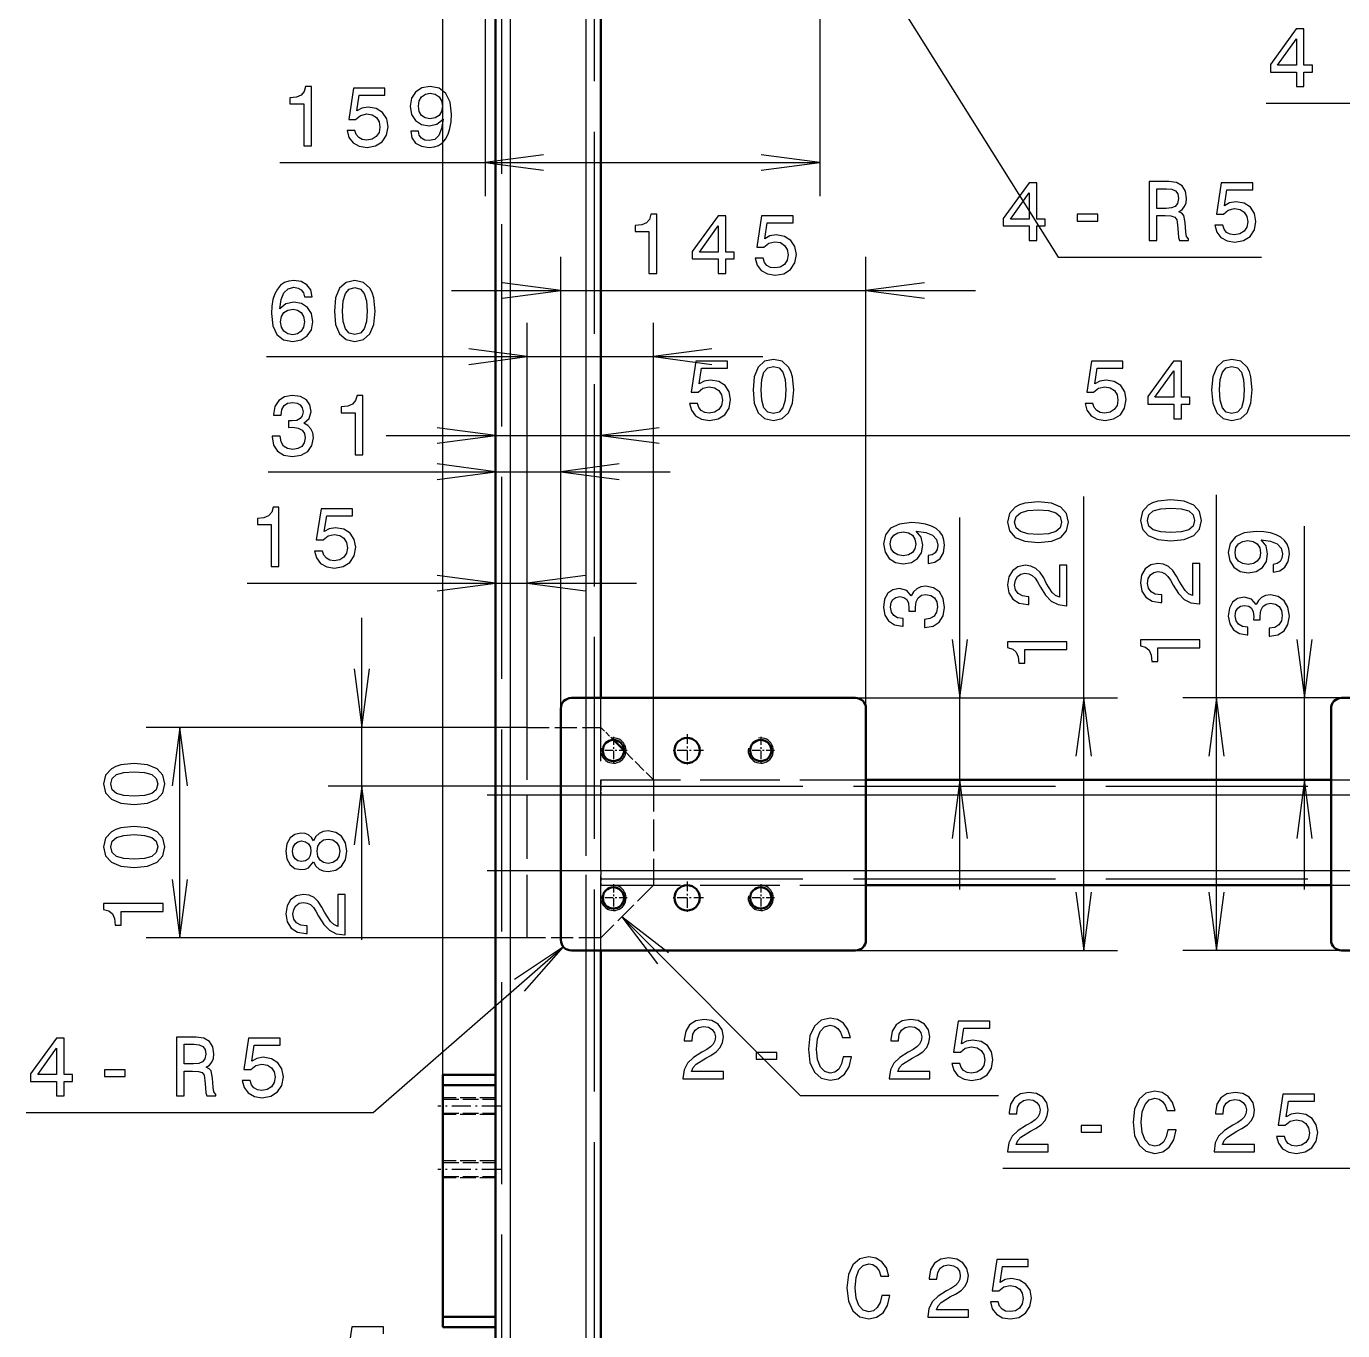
# Model space of a CAD drawing. Extents: x 0 to 1189, y 0 to 841.
# Drawn here: x 161.5 to 239.7, y 461.1 to 538.6 of the extents above; entities that cross this region are included whole.
import ezdxf

# ---------------------------------------------------------------- set-up
doc = ezdxf.new("R2010")
doc.units = 0
doc.linetypes.add('DASHDOT', pattern=[18.5, 12, -3, 0.5, -3])
doc.linetypes.add('DASHED', pattern=[15, 12, -3])

msp = doc.modelspace()

# ---------------------------------------------------------------- linework, layer by layer
at = {"color": 7, "lineweight": 25}
for p, q in [((186.293, 475.719), (186.293, 766.687)), ((188.793, 548.469), (188.793, 528.507)), ((208.668, 548.469), (208.668, 528.507)), ((190.293, 440.344), (190.293, 547.844)), ((194.793, 498.719), (194.793, 547.844)), ((208.375, 547.94), (222.838, 524.883)), ((255.777, 534.019), (235.183, 534.019)), ((176.593, 530.507), (208.668, 530.507)), ((193.293, 498.094), (193.293, 524.918)), ((211.418, 498.094), (211.418, 524.918)), ((222.838, 524.883), (234.91, 524.883)), ((186.793, 522.918), (217.918, 522.918)), ((191.293, 496.969), (191.293, 520.985)), ((198.793, 493.844), (198.793, 520.985)), ((175.804, 518.985), (205.293, 518.985)), ((182.918, 514.298), (207.44, 514.298)), ((193.293, 498.094), (193.293, 514.154)), ((195.668, 514.298), (263.168, 514.298)), ((175.907, 512.154), (199.793, 512.154)), ((224.347, 483.719), (224.347, 510.675)), ((232.241, 483.719), (232.241, 510.781)), ((216.984, 487.344), (216.984, 509.431)), ((237.464, 487.344), (237.464, 508.913)), ((191.293, 496.969), (191.293, 507.53)), ((174.665, 505.53), (197.793, 505.53)), ((181.48, 484.357), (181.48, 503.469)), ((210.793, 498.719), (218.984, 498.719)), ((210.793, 498.719), (226.347, 498.719)), ((239.668, 498.719), (230.241, 498.719)), ((239.668, 498.719), (235.464, 498.719)), ((191.293, 496.969), (168.664, 496.969)), ((170.664, 484.469), (170.664, 496.969)), ((191.293, 496.969), (179.48, 496.969)), ((195.668, 493.469), (179.48, 493.469)), ((211.418, 492.969), (239.043, 492.969)), ((211.418, 488.469), (239.043, 488.469)), ((196.91, 485.711), (207.517, 475.104)), ((191.293, 484.469), (168.664, 484.469)), ((193.447, 483.934), (182.138, 474.079)), ((194.793, 448.844), (194.793, 483.719)), ((210.793, 483.719), (226.347, 483.719)), ((239.668, 483.719), (230.241, 483.719)), ((207.517, 475.104), (219.289, 475.104)), ((182.138, 474.079), (161.544, 474.079)), ((243.575, 470.767), (219.545, 470.767))]:
    msp.add_line(p, q, dxfattribs=at)
at = {"color": 7, "linetype": 'DASHDOT', "lineweight": 25}
for p, q in [((190.293, 413.094), (190.293, 729.594)), ((194.793, 419.544), (194.793, 723.144)), ((188.918, 492.969), (269.918, 492.969)), ((188.918, 488.469), (269.918, 488.469))]:
    msp.add_line(p, q, dxfattribs=at)
at = {"color": 7, "linetype": 'DASHED', "lineweight": 25}
for p, q in [((189.793, 439.844), (189.793, 702.844)), ((190.293, 440.344), (190.293, 702.344)), ((190.293, 440.344), (190.293, 702.344)), ((190.293, 440.344), (190.293, 702.344)), ((194.793, 444.844), (194.793, 697.844)), ((194.793, 444.844), (194.793, 697.844)), ((194.793, 444.844), (194.793, 697.844)), ((195.293, 445.344), (195.293, 697.344)), ((195.668, 493.469), (263.168, 493.469)), ((195.668, 492.969), (263.168, 492.969)), ((195.668, 492.969), (263.168, 492.969)), ((195.668, 492.969), (263.168, 492.969)), ((195.668, 488.469), (263.168, 488.469)), ((195.668, 488.469), (263.168, 488.469)), ((195.668, 488.469), (263.168, 488.469)), ((195.668, 487.969), (263.168, 487.969))]:
    msp.add_line(p, q, dxfattribs=at)
at = {"color": 7, "lineweight": 50}
for p, q in [((189.418, 439.469), (189.418, 547.844)), ((195.668, 498.719), (195.668, 547.844)), ((193.293, 498.094), (193.293, 484.344)), ((210.793, 498.719), (193.918, 498.719)), ((211.418, 484.344), (211.418, 498.094)), ((239.043, 498.094), (239.043, 484.344)), ((256.543, 498.719), (239.668, 498.719)), ((196.412, 496.226), (197.05, 495.588)), ((211.418, 493.844), (239.043, 493.844)), ((211.418, 487.594), (239.043, 487.594)), ((193.918, 483.719), (210.793, 483.719)), ((195.668, 448.844), (195.668, 483.719)), ((239.668, 483.719), (256.543, 483.719)), ((186.293, 476.344), (189.418, 476.344)), ((186.293, 476.344), (186.293, 475.719)), ((186.293, 475.719), (189.418, 475.719)), ((186.293, 461.969), (186.293, 475.719)), ((186.293, 461.969), (189.418, 461.969)), ((186.293, 461.344), (186.293, 461.969)), ((186.293, 461.344), (189.418, 461.344))]:
    msp.add_line(p, q, dxfattribs=at)
at = {"color": 7, "linetype": 'DASHED', "lineweight": 25, "ltscale": 0.375}
for p, q in [((194.793, 483.719), (194.793, 498.719)), ((195.668, 483.719), (195.668, 498.719))]:
    msp.add_line(p, q, dxfattribs=at)
at = {"color": 7, "linetype": 'DASHED', "lineweight": 25, "ltscale": 0.3125}
msp.add_line((191.293, 484.469), (191.293, 496.969), dxfattribs=at)
at = {"color": 7, "linetype": 'DASHED', "lineweight": 25, "ltscale": 0.109375}
for p, q in [((191.293, 496.969), (195.668, 496.969)), ((195.668, 484.469), (191.293, 484.469))]:
    msp.add_line(p, q, dxfattribs=at)
at = {"color": 7, "linetype": 'DASHED', "lineweight": 25, "ltscale": 0.026283}
msp.add_line((195.668, 496.969), (196.412, 496.226), dxfattribs=at)
at = {"color": 7, "linetype": 'DASHDOT', "lineweight": 25, "ltscale": 0.04875}
for p, q in [((200.793, 496.569), (200.793, 494.619)), ((200.793, 487.819), (200.793, 485.869))]:
    msp.add_line(p, q, dxfattribs=at)
at = {"color": 7, "linetype": 'DASHDOT', "lineweight": 25, "ltscale": 0.041055}
for p, q in [((196.418, 496.415), (196.418, 494.773)), ((205.168, 496.415), (205.168, 494.773)), ((197.24, 495.594), (195.597, 495.594)), ((205.99, 495.594), (204.347, 495.594)), ((196.418, 487.665), (196.418, 486.023)), ((205.168, 487.665), (205.168, 486.023)), ((197.24, 486.844), (195.597, 486.844)), ((205.99, 486.844), (204.347, 486.844))]:
    msp.add_line(p, q, dxfattribs=at)
at = {"color": 7, "linetype": 'DASHED', "lineweight": 25, "ltscale": 0.061639}
msp.add_line((197.05, 495.588), (198.793, 493.844), dxfattribs=at)
at = {"color": 7, "linetype": 'DASHDOT', "lineweight": 25, "ltscale": 0.048749}
for p, q in [((201.768, 495.594), (199.818, 495.594)), ((201.768, 486.844), (199.818, 486.844))]:
    msp.add_line(p, q, dxfattribs=at)
at = {"color": 7, "linetype": 'DASHED', "lineweight": 25, "ltscale": 0.021875}
for p, q in [((195.668, 493.844), (195.668, 492.969)), ((195.668, 488.469), (195.668, 487.594))]:
    msp.add_line(p, q, dxfattribs=at)
at = {"color": 7, "linetype": 'DASHED', "lineweight": 25, "ltscale": 0.39375}
for p, q in [((195.668, 493.844), (211.418, 493.844)), ((195.668, 492.969), (211.418, 492.969)), ((195.668, 488.469), (211.418, 488.469)), ((195.668, 487.594), (211.418, 487.594))]:
    msp.add_line(p, q, dxfattribs=at)
at = {"color": 7, "linetype": 'DASHED', "lineweight": 25, "ltscale": 0.15625}
msp.add_line((198.793, 493.844), (198.793, 487.594), dxfattribs=at)
at = {"color": 7, "linetype": 'DASHED', "lineweight": 25, "ltscale": 0.453125}
for p, q in [((239.043, 493.844), (257.168, 493.844)), ((239.043, 492.969), (257.168, 492.969)), ((239.043, 488.469), (257.168, 488.469)), ((239.043, 487.594), (257.168, 487.594))]:
    msp.add_line(p, q, dxfattribs=at)
at = {"color": 7, "linetype": 'DASHED', "lineweight": 25, "ltscale": 0.1125}
msp.add_line((195.668, 488.469), (195.668, 492.969), dxfattribs=at)
at = {"color": 7, "linetype": 'DASHED', "lineweight": 25, "ltscale": 0.110485}
msp.add_line((198.793, 487.594), (195.668, 484.469), dxfattribs=at)
at = {"color": 7, "linetype": 'DASHED', "lineweight": 25, "ltscale": 0.078125}
for p, q in [((186.293, 475.719), (189.418, 475.719)), ((189.418, 474.969), (186.293, 474.969)), ((189.418, 474.969), (186.293, 474.969)), ((186.293, 474.885), (189.418, 474.885)), ((186.293, 474.885), (189.418, 474.885)), ((186.293, 474.054), (189.418, 474.054)), ((186.293, 474.054), (189.418, 474.054)), ((189.418, 473.969), (186.293, 473.969)), ((189.418, 473.969), (186.293, 473.969)), ((189.418, 471.219), (186.293, 471.219)), ((189.418, 471.219), (186.293, 471.219)), ((186.293, 471.135), (189.418, 471.135)), ((186.293, 471.135), (189.418, 471.135)), ((186.293, 470.304), (189.418, 470.304)), ((186.293, 470.304), (189.418, 470.304)), ((189.418, 470.219), (186.293, 470.219)), ((189.418, 470.219), (186.293, 470.219)), ((186.293, 461.969), (189.418, 461.969))]:
    msp.add_line(p, q, dxfattribs=at)
at = {"color": 7, "linetype": 'DASHDOT', "lineweight": 25, "ltscale": 0.093752}
for p, q in [((189.731, 474.469), (185.981, 474.469)), ((189.731, 470.719), (185.981, 470.719))]:
    msp.add_line(p, q, dxfattribs=at)
at = {"color": 7, "lineweight": 25}
for points in [[(236.979, 535.019), (237.433, 535.019), (237.433, 535.887), (237.932, 535.887), (237.932, 536.29), (237.433, 536.29), (237.433, 538.444), (236.974, 538.444), (235.44, 536.331), (235.44, 535.887), (236.979, 535.887)], [(235.864, 536.29), (236.979, 537.859), (236.979, 536.29)], [(178.02, 531.507), (178.479, 531.507), (178.479, 535.032), (178.136, 535.032), (178.045, 534.724), (177.864, 534.517), (177.586, 534.396), (177.203, 534.356), (177.203, 533.998), (178.02, 533.998)], [(180.596, 532.419), (180.707, 532.006), (180.954, 531.683), (181.317, 531.481), (181.781, 531.406), (182.291, 531.497), (182.689, 531.744), (182.941, 532.137), (183.037, 532.641), (182.951, 533.11), (182.709, 533.479), (182.331, 533.716), (181.842, 533.801), (181.464, 533.741), (181.171, 533.574), (181.312, 534.517), (182.846, 534.517), (182.846, 534.931), (180.974, 534.931), (180.697, 533.075), (181.101, 533.075), (181.393, 533.312), (181.766, 533.398), (182.089, 533.342), (182.336, 533.181), (182.493, 532.934), (182.548, 532.616), (182.493, 532.298), (182.331, 532.051), (182.084, 531.895), (181.766, 531.839), (181.499, 531.875), (181.292, 531.991), (181.141, 532.172), (181.065, 532.419)], [(184.373, 532.374), (184.448, 531.976), (184.665, 531.668), (185.008, 531.476), (185.462, 531.406), (185.76, 531.441), (186.027, 531.532), (186.254, 531.688), (186.445, 531.91), (186.597, 532.188), (186.708, 532.53), (186.773, 532.924), (186.798, 533.378), (186.713, 534.089), (186.466, 534.608), (186.072, 534.921), (185.533, 535.032), (185.038, 534.941), (184.665, 534.699), (184.423, 534.326), (184.342, 533.857), (184.423, 533.373), (184.66, 533.004), (185.013, 532.772), (185.462, 532.697), (185.936, 532.793), (186.294, 533.085), (186.213, 532.525), (186.052, 532.127), (185.805, 531.89), (185.467, 531.814), (185.205, 531.85), (185.013, 531.961), (184.887, 532.137), (184.837, 532.374)], [(184.832, 533.862), (184.882, 534.174), (185.023, 534.422), (185.245, 534.578), (185.533, 534.633), (185.83, 534.578), (186.057, 534.422), (186.198, 534.18), (186.254, 533.867), (186.198, 533.549), (186.057, 533.312), (185.825, 533.166), (185.517, 533.115), (185.24, 533.166), (185.023, 533.312), (184.882, 533.544)], [(228.231, 525.883), (228.7, 525.883), (228.7, 527.361), (229.179, 527.361), (229.532, 527.346), (229.754, 527.275), (229.875, 527.109), (229.926, 526.811), (229.951, 526.357), (229.981, 526.06), (230.042, 525.883), (230.571, 525.883), (230.571, 525.979), (230.455, 526.12), (230.415, 526.383), (230.38, 526.947), (230.294, 527.366), (230.178, 527.497), (229.996, 527.593), (230.198, 527.719), (230.339, 527.896), (230.43, 528.117), (230.46, 528.385), (230.39, 528.808), (230.188, 529.126), (229.855, 529.318), (229.401, 529.383), (228.231, 529.383)], [(221.111, 525.883), (221.565, 525.883), (221.565, 526.751), (222.064, 526.751), (222.064, 527.154), (221.565, 527.154), (221.565, 529.308), (221.106, 529.308), (219.573, 527.195), (219.573, 526.751), (221.111, 526.751)], [(219.997, 527.154), (221.111, 528.723), (221.111, 527.154)], [(229.27, 528.955), (229.578, 528.924), (229.795, 528.829), (229.931, 528.652), (229.976, 528.375), (229.926, 528.082), (229.79, 527.906), (229.558, 527.815), (229.24, 527.79), (228.7, 527.79), (228.7, 528.955)], [(232.141, 526.796), (232.252, 526.383), (232.499, 526.06), (232.862, 525.858), (233.326, 525.782), (233.836, 525.873), (234.234, 526.12), (234.486, 526.514), (234.582, 527.018), (234.496, 527.487), (234.254, 527.855), (233.876, 528.092), (233.387, 528.178), (233.009, 528.117), (232.716, 527.951), (232.857, 528.894), (234.39, 528.894), (234.39, 529.308), (232.519, 529.308), (232.242, 527.452), (232.646, 527.452), (232.938, 527.689), (233.311, 527.774), (233.634, 527.719), (233.881, 527.558), (234.037, 527.311), (234.093, 526.993), (234.037, 526.675), (233.876, 526.428), (233.629, 526.272), (233.311, 526.216), (233.044, 526.251), (232.837, 526.367), (232.686, 526.549), (232.61, 526.796)], [(198.529, 523.918), (198.988, 523.918), (198.988, 527.443), (198.645, 527.443), (198.554, 527.136), (198.373, 526.929), (198.095, 526.808), (197.712, 526.768), (197.712, 526.409), (198.529, 526.409)], [(202.633, 523.918), (203.087, 523.918), (203.087, 524.786), (203.586, 524.786), (203.586, 525.189), (203.087, 525.189), (203.087, 527.342), (202.628, 527.342), (201.095, 525.229), (201.095, 524.786), (202.633, 524.786)], [(204.841, 524.831), (204.952, 524.417), (205.199, 524.095), (205.562, 523.893), (206.026, 523.817), (206.536, 523.908), (206.934, 524.155), (207.186, 524.548), (207.282, 525.053), (207.196, 525.522), (206.954, 525.89), (206.576, 526.127), (206.087, 526.213), (205.709, 526.152), (205.416, 525.986), (205.557, 526.929), (207.09, 526.929), (207.09, 527.342), (205.219, 527.342), (204.942, 525.487), (205.346, 525.487), (205.638, 525.724), (206.011, 525.809), (206.334, 525.754), (206.581, 525.592), (206.737, 525.345), (206.793, 525.028), (206.737, 524.71), (206.576, 524.463), (206.329, 524.306), (206.011, 524.251), (205.744, 524.286), (205.537, 524.402), (205.386, 524.584), (205.31, 524.831)], [(223.96, 527.038), (225.18, 527.038), (225.18, 527.437), (223.96, 527.437)], [(201.519, 525.189), (202.633, 526.757), (202.633, 525.189)], [(178.532, 522.542), (178.436, 522.95), (178.214, 523.253), (177.871, 523.445), (177.427, 523.51), (177.13, 523.475), (176.873, 523.379), (176.646, 523.223), (176.454, 523.001), (176.303, 522.723), (176.192, 522.386), (176.121, 521.987), (176.101, 521.538), (176.182, 520.822), (176.429, 520.303), (176.827, 519.99), (177.372, 519.884), (177.861, 519.975), (178.234, 520.212), (178.476, 520.585), (178.562, 521.059), (178.476, 521.538), (178.244, 521.906), (177.886, 522.138), (177.443, 522.219), (176.963, 522.118), (176.605, 521.831), (176.681, 522.386), (176.842, 522.784), (177.089, 523.021), (177.432, 523.102), (177.685, 523.061), (177.876, 522.955), (178.002, 522.779), (178.068, 522.542)], [(179.842, 521.695), (179.918, 520.903), (180.155, 520.338), (180.533, 519.995), (181.057, 519.884), (181.577, 519.995), (181.955, 520.338), (182.187, 520.903), (182.268, 521.695), (182.187, 522.481), (182.091, 522.794), (181.955, 523.051), (181.577, 523.394), (181.057, 523.51), (180.533, 523.394), (180.155, 523.046), (179.918, 522.481)], [(180.326, 521.695), (180.367, 522.305), (180.493, 522.744), (180.72, 523.001), (181.057, 523.092), (181.39, 523.001), (181.617, 522.744), (181.743, 522.305), (181.784, 521.695), (181.743, 521.079), (181.617, 520.641), (181.39, 520.383), (181.057, 520.298), (180.72, 520.383), (180.493, 520.641), (180.367, 521.079)], [(178.073, 521.054), (178.017, 520.736), (177.876, 520.494), (177.649, 520.333), (177.367, 520.283), (177.069, 520.333), (176.842, 520.489), (176.696, 520.731), (176.651, 521.049), (176.701, 521.362), (176.842, 521.599), (177.074, 521.75), (177.387, 521.806), (177.659, 521.75), (177.876, 521.604), (178.017, 521.367)], [(200.936, 516.211), (201.047, 515.797), (201.294, 515.475), (201.657, 515.273), (202.121, 515.197), (202.63, 515.288), (203.029, 515.535), (203.281, 515.928), (203.377, 516.433), (203.291, 516.902), (203.049, 517.27), (202.671, 517.507), (202.181, 517.593), (201.803, 517.532), (201.511, 517.366), (201.652, 518.309), (203.185, 518.309), (203.185, 518.722), (201.314, 518.722), (201.037, 516.867), (201.44, 516.867), (201.733, 517.104), (202.106, 517.189), (202.428, 517.134), (202.676, 516.972), (202.832, 516.725), (202.887, 516.408), (202.832, 516.09), (202.671, 515.843), (202.423, 515.686), (202.106, 515.631), (201.838, 515.666), (201.632, 515.782), (201.48, 515.964), (201.405, 516.211)], [(204.707, 517.008), (204.783, 516.216), (205.02, 515.651), (205.398, 515.308), (205.922, 515.197), (206.442, 515.308), (206.82, 515.651), (207.052, 516.216), (207.133, 517.008), (207.052, 517.794), (206.956, 518.107), (206.82, 518.364), (206.442, 518.707), (205.922, 518.823), (205.398, 518.707), (205.02, 518.359), (204.783, 517.794)], [(205.191, 517.008), (205.232, 517.618), (205.358, 518.057), (205.585, 518.314), (205.922, 518.405), (206.255, 518.314), (206.482, 518.057), (206.608, 517.618), (206.649, 517.008), (206.608, 516.392), (206.482, 515.954), (206.255, 515.697), (205.922, 515.611), (205.585, 515.697), (205.358, 515.954), (205.232, 516.392)], [(224.432, 516.211), (224.543, 515.797), (224.79, 515.475), (225.153, 515.273), (225.617, 515.197), (226.126, 515.288), (226.525, 515.535), (226.777, 515.928), (226.873, 516.433), (226.787, 516.902), (226.545, 517.27), (226.167, 517.507), (225.677, 517.593), (225.299, 517.532), (225.007, 517.366), (225.148, 518.309), (226.681, 518.309), (226.681, 518.722), (224.81, 518.722), (224.533, 516.867), (224.936, 516.867), (225.229, 517.104), (225.602, 517.189), (225.924, 517.134), (226.172, 516.972), (226.328, 516.725), (226.383, 516.408), (226.328, 516.09), (226.167, 515.843), (225.919, 515.686), (225.602, 515.631), (225.334, 515.666), (225.128, 515.782), (224.976, 515.964), (224.901, 516.211)], [(229.696, 515.298), (230.15, 515.298), (230.15, 516.166), (230.649, 516.166), (230.649, 516.569), (230.15, 516.569), (230.15, 518.722), (229.691, 518.722), (228.158, 516.609), (228.158, 516.166), (229.696, 516.166)], [(231.939, 517.008), (232.015, 516.216), (232.252, 515.651), (232.63, 515.308), (233.154, 515.197), (233.674, 515.308), (234.052, 515.651), (234.284, 516.216), (234.365, 517.008), (234.284, 517.794), (234.188, 518.107), (234.052, 518.364), (233.674, 518.707), (233.154, 518.823), (232.63, 518.707), (232.252, 518.359), (232.015, 517.794)], [(232.423, 517.008), (232.464, 517.618), (232.59, 518.057), (232.817, 518.314), (233.154, 518.405), (233.487, 518.314), (233.714, 518.057), (233.84, 517.618), (233.881, 517.008), (233.84, 516.392), (233.714, 515.954), (233.487, 515.697), (233.154, 515.611), (232.817, 515.697), (232.59, 515.954), (232.464, 516.392)], [(228.581, 516.569), (229.696, 518.137), (229.696, 516.569)], [(176.154, 514.253), (176.154, 514.218), (176.235, 513.734), (176.472, 513.371), (176.845, 513.139), (177.339, 513.053), (177.864, 513.139), (178.257, 513.361), (178.509, 513.714), (178.6, 514.167), (178.56, 514.465), (178.449, 514.707), (178.267, 514.894), (178.025, 515.03), (178.353, 515.302), (178.469, 515.736), (178.393, 516.129), (178.176, 516.427), (177.823, 516.613), (177.339, 516.679), (176.885, 516.598), (176.537, 516.376), (176.31, 516.023), (176.235, 515.554), (176.235, 515.519), (176.684, 515.519), (176.724, 515.842), (176.855, 516.074), (177.067, 516.215), (177.365, 516.265), (177.627, 516.225), (177.818, 516.119), (177.934, 515.948), (177.98, 515.716), (177.934, 515.469), (177.813, 515.302), (177.602, 515.201), (177.314, 515.171), (177.117, 515.176), (177.117, 514.778), (177.365, 514.788), (177.682, 514.742), (177.919, 514.621), (178.06, 514.425), (178.111, 514.167), (178.055, 513.875), (177.909, 513.658), (177.677, 513.522), (177.37, 513.477), (177.052, 513.527), (176.82, 513.678), (176.674, 513.92), (176.618, 514.253)], [(181.07, 513.154), (181.529, 513.154), (181.529, 516.679), (181.186, 516.679), (181.095, 516.371), (180.914, 516.165), (180.637, 516.044), (180.253, 516.003), (180.253, 515.645), (181.07, 515.645)], [(176.092, 506.53), (176.551, 506.53), (176.551, 510.055), (176.208, 510.055), (176.117, 509.747), (175.936, 509.54), (175.659, 509.419), (175.275, 509.379), (175.275, 509.021), (176.092, 509.021)], [(178.668, 507.442), (178.779, 507.029), (179.026, 506.706), (179.389, 506.504), (179.853, 506.429), (180.363, 506.519), (180.761, 506.767), (181.013, 507.16), (181.109, 507.664), (181.023, 508.133), (180.781, 508.501), (180.403, 508.738), (179.914, 508.824), (179.536, 508.764), (179.243, 508.597), (179.384, 509.54), (180.918, 509.54), (180.918, 509.954), (179.047, 509.954), (178.769, 508.098), (179.173, 508.098), (179.465, 508.335), (179.838, 508.421), (180.161, 508.365), (180.408, 508.204), (180.565, 507.957), (180.62, 507.639), (180.565, 507.321), (180.403, 507.074), (180.156, 506.918), (179.838, 506.862), (179.571, 506.898), (179.364, 507.014), (179.213, 507.195), (179.137, 507.442)], [(221.638, 507.942), (222.43, 508.017), (222.994, 508.254), (223.337, 508.633), (223.448, 509.157), (223.337, 509.677), (222.994, 510.055), (222.43, 510.287), (221.638, 510.368), (220.851, 510.287), (220.538, 510.191), (220.281, 510.055), (219.938, 509.677), (219.822, 509.157), (219.938, 508.633), (220.286, 508.254), (220.851, 508.017)], [(221.638, 508.426), (221.027, 508.466), (220.589, 508.592), (220.331, 508.819), (220.241, 509.157), (220.331, 509.49), (220.589, 509.717), (221.027, 509.843), (221.638, 509.883), (222.253, 509.843), (222.692, 509.717), (222.949, 509.49), (223.035, 509.157), (222.949, 508.819), (222.692, 508.592), (222.253, 508.466)], [(229.531, 508.048), (230.323, 508.123), (230.888, 508.36), (231.231, 508.738), (231.342, 509.263), (231.231, 509.782), (230.888, 510.161), (230.323, 510.393), (229.531, 510.473), (228.744, 510.393), (228.432, 510.297), (228.175, 510.161), (227.832, 509.782), (227.716, 509.263), (227.832, 508.738), (228.18, 508.36), (228.744, 508.123)], [(229.531, 508.532), (228.921, 508.572), (228.482, 508.698), (228.225, 508.925), (228.134, 509.263), (228.225, 509.596), (228.482, 509.823), (228.921, 509.949), (229.531, 509.989), (230.146, 509.949), (230.585, 509.823), (230.842, 509.596), (230.928, 509.263), (230.842, 508.925), (230.585, 508.698), (230.146, 508.572)], [(215.116, 506.703), (215.515, 506.778), (215.822, 506.995), (216.014, 507.338), (216.085, 507.792), (216.049, 508.09), (215.959, 508.357), (215.802, 508.584), (215.58, 508.776), (215.303, 508.927), (214.96, 509.038), (214.567, 509.103), (214.113, 509.129), (213.402, 509.043), (212.882, 508.796), (212.57, 508.402), (212.459, 507.863), (212.549, 507.369), (212.791, 506.995), (213.165, 506.753), (213.634, 506.673), (214.118, 506.753), (214.486, 506.99), (214.718, 507.343), (214.794, 507.792), (214.698, 508.266), (214.405, 508.624), (214.965, 508.544), (215.364, 508.382), (215.601, 508.135), (215.676, 507.797), (215.641, 507.535), (215.53, 507.343), (215.353, 507.217), (215.116, 507.167)], [(213.629, 507.162), (213.316, 507.212), (213.069, 507.353), (212.912, 507.575), (212.857, 507.863), (212.912, 508.16), (213.069, 508.387), (213.311, 508.528), (213.624, 508.584), (213.941, 508.528), (214.178, 508.387), (214.325, 508.155), (214.375, 507.848), (214.325, 507.57), (214.178, 507.353), (213.946, 507.212)], [(235.597, 506.185), (235.995, 506.26), (236.303, 506.477), (236.495, 506.82), (236.565, 507.274), (236.53, 507.571), (236.439, 507.839), (236.283, 508.066), (236.061, 508.257), (235.784, 508.409), (235.441, 508.52), (235.047, 508.585), (234.593, 508.61), (233.882, 508.525), (233.363, 508.278), (233.05, 507.884), (232.939, 507.345), (233.03, 506.85), (233.272, 506.477), (233.645, 506.235), (234.114, 506.154), (234.598, 506.235), (234.966, 506.472), (235.198, 506.825), (235.274, 507.274), (235.178, 507.748), (234.886, 508.106), (235.446, 508.025), (235.844, 507.864), (236.081, 507.617), (236.157, 507.279), (236.121, 507.017), (236.01, 506.825), (235.834, 506.699), (235.597, 506.649)], [(234.109, 506.643), (233.797, 506.694), (233.549, 506.835), (233.393, 507.057), (233.338, 507.345), (233.393, 507.642), (233.549, 507.869), (233.791, 508.01), (234.104, 508.066), (234.422, 508.01), (234.659, 507.869), (234.805, 507.637), (234.856, 507.329), (234.805, 507.052), (234.659, 506.835), (234.427, 506.694)], [(231.241, 504.296), (231.241, 506.702), (230.807, 506.702), (230.807, 504.801), (230.57, 504.907), (230.373, 505.088), (230.015, 505.648), (229.864, 505.946), (229.647, 506.278), (229.395, 506.515), (229.097, 506.652), (228.76, 506.702), (228.336, 506.616), (228.003, 506.379), (227.791, 506.016), (227.716, 505.547), (227.801, 505.063), (228.038, 504.695), (228.417, 504.458), (228.916, 504.377), (228.987, 504.377), (228.987, 504.836), (228.946, 504.836), (228.603, 504.881), (228.351, 505.018), (228.19, 505.234), (228.134, 505.522), (228.185, 505.814), (228.311, 506.031), (228.507, 506.172), (228.755, 506.223), (228.987, 506.188), (229.183, 506.092), (229.355, 505.93), (229.506, 505.708), (229.667, 505.411), (229.98, 504.917), (230.313, 504.569), (230.716, 504.362), (231.226, 504.296)], [(223.347, 504.191), (223.347, 506.596), (222.914, 506.596), (222.914, 504.695), (222.677, 504.801), (222.48, 504.982), (222.122, 505.542), (221.971, 505.84), (221.754, 506.173), (221.502, 506.41), (221.204, 506.546), (220.866, 506.596), (220.442, 506.51), (220.11, 506.273), (219.898, 505.91), (219.822, 505.441), (219.908, 504.957), (220.145, 504.589), (220.523, 504.352), (221.022, 504.271), (221.093, 504.271), (221.093, 504.73), (221.053, 504.73), (220.71, 504.776), (220.458, 504.912), (220.296, 505.129), (220.241, 505.416), (220.291, 505.709), (220.417, 505.925), (220.614, 506.067), (220.861, 506.117), (221.093, 506.082), (221.29, 505.986), (221.461, 505.825), (221.612, 505.603), (221.774, 505.305), (222.087, 504.811), (222.419, 504.463), (222.823, 504.256), (223.332, 504.191)], [(214.884, 502.906), (214.92, 502.906), (215.404, 502.987), (215.767, 503.224), (215.999, 503.597), (216.085, 504.091), (215.999, 504.616), (215.777, 505.009), (215.424, 505.261), (214.97, 505.352), (214.673, 505.312), (214.431, 505.201), (214.244, 505.019), (214.108, 504.777), (213.835, 505.105), (213.402, 505.221), (213.008, 505.145), (212.711, 504.929), (212.524, 504.576), (212.459, 504.091), (212.539, 503.638), (212.761, 503.29), (213.114, 503.063), (213.583, 502.987), (213.619, 502.987), (213.619, 503.436), (213.296, 503.476), (213.064, 503.607), (212.923, 503.819), (212.872, 504.117), (212.912, 504.379), (213.018, 504.571), (213.19, 504.687), (213.422, 504.732), (213.669, 504.687), (213.835, 504.565), (213.936, 504.354), (213.967, 504.066), (213.961, 503.87), (214.36, 503.87), (214.35, 504.117), (214.395, 504.434), (214.516, 504.671), (214.713, 504.813), (214.97, 504.863), (215.263, 504.808), (215.479, 504.661), (215.616, 504.429), (215.661, 504.122), (215.611, 503.804), (215.459, 503.572), (215.217, 503.426), (214.884, 503.37)], [(235.365, 502.388), (235.4, 502.388), (235.884, 502.469), (236.247, 502.706), (236.479, 503.079), (236.565, 503.573), (236.479, 504.098), (236.258, 504.491), (235.905, 504.743), (235.451, 504.834), (235.153, 504.794), (234.911, 504.683), (234.724, 504.501), (234.588, 504.259), (234.316, 504.587), (233.882, 504.703), (233.489, 504.627), (233.191, 504.41), (233.005, 504.057), (232.939, 503.573), (233.02, 503.119), (233.242, 502.771), (233.595, 502.544), (234.064, 502.469), (234.099, 502.469), (234.099, 502.918), (233.776, 502.958), (233.544, 503.089), (233.403, 503.301), (233.353, 503.598), (233.393, 503.861), (233.499, 504.052), (233.67, 504.168), (233.902, 504.214), (234.15, 504.168), (234.316, 504.047), (234.417, 503.835), (234.447, 503.548), (234.442, 503.351), (234.84, 503.351), (234.83, 503.598), (234.876, 503.916), (234.997, 504.153), (235.193, 504.294), (235.451, 504.345), (235.743, 504.289), (235.96, 504.143), (236.096, 503.911), (236.142, 503.603), (236.091, 503.286), (235.94, 503.054), (235.698, 502.907), (235.365, 502.852)], [(223.347, 501.594), (223.347, 502.053), (219.822, 502.053), (219.822, 501.71), (220.13, 501.62), (220.337, 501.438), (220.458, 501.161), (220.498, 500.777), (220.856, 500.777), (220.856, 501.594)], [(231.241, 501.7), (231.241, 502.159), (227.716, 502.159), (227.716, 501.816), (228.023, 501.725), (228.23, 501.544), (228.351, 501.266), (228.391, 500.883), (228.75, 500.883), (228.75, 501.7)], [(167.954, 492.392), (168.746, 492.467), (169.311, 492.704), (169.654, 493.083), (169.765, 493.607), (169.654, 494.126), (169.311, 494.505), (168.746, 494.737), (167.954, 494.817), (167.167, 494.737), (166.855, 494.641), (166.597, 494.505), (166.254, 494.126), (166.138, 493.607), (166.254, 493.083), (166.602, 492.704), (167.167, 492.467)], [(167.954, 492.876), (167.344, 492.916), (166.905, 493.042), (166.648, 493.269), (166.557, 493.607), (166.648, 493.94), (166.905, 494.167), (167.344, 494.293), (167.954, 494.333), (168.569, 494.293), (169.008, 494.167), (169.265, 493.94), (169.351, 493.607), (169.265, 493.269), (169.008, 493.042), (168.569, 492.916)], [(167.954, 488.656), (168.746, 488.731), (169.311, 488.968), (169.654, 489.347), (169.765, 489.871), (169.654, 490.39), (169.311, 490.769), (168.746, 491.001), (167.954, 491.081), (167.167, 491.001), (166.855, 490.905), (166.597, 490.769), (166.254, 490.39), (166.138, 489.871), (166.254, 489.347), (166.602, 488.968), (167.167, 488.731)], [(167.954, 489.14), (167.344, 489.18), (166.905, 489.306), (166.648, 489.533), (166.557, 489.871), (166.648, 490.204), (166.905, 490.431), (167.344, 490.557), (167.954, 490.597), (168.569, 490.557), (169.008, 490.431), (169.265, 490.204), (169.351, 489.871), (169.265, 489.533), (169.008, 489.306), (168.569, 489.18)], [(178.594, 488.985), (178.735, 488.728), (178.932, 488.552), (179.179, 488.441), (179.476, 488.405), (179.925, 488.486), (180.273, 488.718), (180.495, 489.096), (180.581, 489.611), (180.495, 490.12), (180.273, 490.498), (179.925, 490.73), (179.476, 490.816), (179.179, 490.776), (178.932, 490.67), (178.735, 490.488), (178.594, 490.236), (178.473, 490.438), (178.306, 490.579), (178.105, 490.665), (177.857, 490.695), (177.499, 490.614), (177.212, 490.403), (177.025, 490.06), (176.955, 489.611), (177.025, 489.157), (177.212, 488.814), (177.499, 488.597), (177.857, 488.521), (178.105, 488.547), (178.306, 488.632)], [(179.466, 488.89), (179.199, 488.935), (178.997, 489.081), (178.866, 489.308), (178.821, 489.611), (178.866, 489.908), (178.997, 490.135), (179.199, 490.282), (179.466, 490.332), (179.754, 490.282), (179.971, 490.135), (180.112, 489.908), (180.157, 489.611), (180.112, 489.308), (179.971, 489.081), (179.754, 488.935)], [(177.898, 489.001), (177.676, 489.041), (177.504, 489.162), (177.398, 489.354), (177.358, 489.611), (177.398, 489.863), (177.504, 490.055), (177.676, 490.176), (177.898, 490.221), (178.125, 490.176), (178.301, 490.055), (178.417, 489.863), (178.453, 489.611), (178.412, 489.354), (178.301, 489.162), (178.125, 489.041)], [(169.664, 486.044), (169.664, 486.503), (166.138, 486.503), (166.138, 486.16), (166.446, 486.069), (166.653, 485.888), (166.774, 485.611), (166.814, 485.227), (167.172, 485.227), (167.172, 486.044)], [(180.48, 484.644), (180.48, 487.05), (180.046, 487.05), (180.046, 485.149), (179.809, 485.254), (179.612, 485.436), (179.254, 485.996), (179.103, 486.293), (178.886, 486.626), (178.634, 486.863), (178.337, 486.999), (177.999, 487.05), (177.575, 486.964), (177.242, 486.727), (177.03, 486.364), (176.955, 485.895), (177.04, 485.411), (177.277, 485.043), (177.656, 484.806), (178.155, 484.725), (178.226, 484.725), (178.226, 485.184), (178.185, 485.184), (177.842, 485.229), (177.59, 485.365), (177.429, 485.582), (177.373, 485.87), (177.424, 486.162), (177.55, 486.379), (177.746, 486.52), (177.994, 486.571), (178.226, 486.535), (178.422, 486.44), (178.594, 486.278), (178.745, 486.056), (178.906, 485.759), (179.219, 485.265), (179.552, 484.917), (179.955, 484.71), (180.465, 484.644)], [(200.546, 476.104), (202.952, 476.104), (202.952, 476.538), (201.05, 476.538), (201.156, 476.775), (201.338, 476.972), (201.898, 477.33), (202.195, 477.481), (202.528, 477.698), (202.765, 477.95), (202.901, 478.248), (202.952, 478.586), (202.866, 479.009), (202.629, 479.342), (202.266, 479.554), (201.797, 479.63), (201.312, 479.544), (200.944, 479.307), (200.707, 478.929), (200.627, 478.429), (200.627, 478.359), (201.086, 478.359), (201.086, 478.399), (201.131, 478.742), (201.267, 478.994), (201.484, 479.155), (201.771, 479.211), (202.064, 479.161), (202.281, 479.034), (202.422, 478.838), (202.472, 478.591), (202.437, 478.359), (202.341, 478.162), (202.18, 477.99), (201.958, 477.839), (201.661, 477.678), (201.166, 477.365), (200.818, 477.032), (200.612, 476.629), (200.546, 476.119)], [(210.066, 477.405), (209.965, 476.982), (209.798, 476.679), (209.566, 476.493), (209.294, 476.432), (208.966, 476.523), (208.709, 476.795), (208.537, 477.239), (208.482, 477.854), (208.537, 478.465), (208.704, 478.913), (208.961, 479.186), (209.294, 479.282), (209.536, 479.231), (209.743, 479.09), (209.904, 478.863), (210.015, 478.55), (210.494, 478.55), (210.343, 479.029), (210.081, 479.393), (209.723, 479.619), (209.294, 479.7), (208.759, 479.574), (208.351, 479.221), (208.089, 478.641), (207.998, 477.854), (208.089, 477.068), (208.351, 476.488), (208.759, 476.13), (209.294, 476.009), (209.763, 476.104), (210.141, 476.372), (210.409, 476.81), (210.55, 477.405)], [(212.804, 476.104), (215.21, 476.104), (215.21, 476.538), (213.308, 476.538), (213.414, 476.775), (213.596, 476.972), (214.156, 477.33), (214.453, 477.481), (214.786, 477.698), (215.023, 477.95), (215.159, 478.248), (215.21, 478.586), (215.124, 479.009), (214.887, 479.342), (214.524, 479.554), (214.055, 479.63), (213.571, 479.544), (213.202, 479.307), (212.965, 478.929), (212.885, 478.429), (212.885, 478.359), (213.344, 478.359), (213.344, 478.399), (213.389, 478.742), (213.525, 478.994), (213.742, 479.155), (214.029, 479.211), (214.322, 479.161), (214.539, 479.034), (214.68, 478.838), (214.731, 478.591), (214.695, 478.359), (214.599, 478.162), (214.438, 477.99), (214.216, 477.839), (213.919, 477.678), (213.424, 477.365), (213.076, 477.032), (212.87, 476.629), (212.804, 476.119)], [(216.52, 477.017), (216.631, 476.604), (216.878, 476.281), (217.241, 476.079), (217.705, 476.003), (218.214, 476.094), (218.613, 476.341), (218.865, 476.735), (218.961, 477.239), (218.875, 477.708), (218.633, 478.076), (218.255, 478.313), (217.766, 478.399), (217.387, 478.338), (217.095, 478.172), (217.236, 479.115), (218.769, 479.115), (218.769, 479.529), (216.898, 479.529), (216.621, 477.673), (217.024, 477.673), (217.317, 477.91), (217.69, 477.996), (218.013, 477.94), (218.26, 477.779), (218.416, 477.532), (218.472, 477.214), (218.416, 476.896), (218.255, 476.649), (218.008, 476.493), (217.69, 476.437), (217.423, 476.472), (217.216, 476.588), (217.065, 476.77), (216.989, 477.017)], [(163.34, 475.079), (163.794, 475.079), (163.794, 475.947), (164.293, 475.947), (164.293, 476.35), (163.794, 476.35), (163.794, 478.504), (163.335, 478.504), (161.802, 476.39), (161.802, 475.947), (163.34, 475.947)], [(170.46, 475.079), (170.929, 475.079), (170.929, 476.557), (171.408, 476.557), (171.761, 476.542), (171.983, 476.471), (172.104, 476.305), (172.154, 476.007), (172.18, 475.553), (172.21, 475.256), (172.27, 475.079), (172.8, 475.079), (172.8, 475.175), (172.684, 475.316), (172.643, 475.578), (172.608, 476.143), (172.522, 476.562), (172.406, 476.693), (172.225, 476.789), (172.427, 476.915), (172.568, 477.091), (172.659, 477.313), (172.689, 477.581), (172.618, 478.004), (172.417, 478.322), (172.084, 478.514), (171.63, 478.579), (170.46, 478.579)], [(174.37, 475.992), (174.481, 475.578), (174.728, 475.256), (175.091, 475.054), (175.555, 474.978), (176.064, 475.069), (176.463, 475.316), (176.715, 475.71), (176.811, 476.214), (176.725, 476.683), (176.483, 477.051), (176.105, 477.288), (175.615, 477.374), (175.237, 477.313), (174.945, 477.147), (175.086, 478.09), (176.619, 478.09), (176.619, 478.504), (174.748, 478.504), (174.471, 476.648), (174.874, 476.648), (175.167, 476.885), (175.54, 476.97), (175.863, 476.915), (176.11, 476.754), (176.266, 476.506), (176.321, 476.189), (176.266, 475.871), (176.105, 475.624), (175.858, 475.467), (175.54, 475.412), (175.273, 475.447), (175.066, 475.563), (174.914, 475.745), (174.839, 475.992)], [(162.225, 476.35), (163.34, 477.919), (163.34, 476.35)], [(171.499, 478.151), (171.806, 478.12), (172.023, 478.024), (172.159, 477.848), (172.205, 477.571), (172.154, 477.278), (172.018, 477.102), (171.786, 477.011), (171.468, 476.986), (170.929, 476.986), (170.929, 478.151)], [(204.902, 477.259), (206.123, 477.259), (206.123, 477.658), (204.902, 477.658)], [(166.188, 476.234), (167.409, 476.234), (167.409, 476.633), (166.188, 476.633)], [(219.832, 471.767), (222.238, 471.767), (222.238, 472.201), (220.337, 472.201), (220.443, 472.438), (220.624, 472.635), (221.184, 472.993), (221.481, 473.144), (221.814, 473.361), (222.051, 473.613), (222.187, 473.911), (222.238, 474.249), (222.152, 474.672), (221.915, 475.005), (221.552, 475.217), (221.083, 475.293), (220.599, 475.207), (220.231, 474.97), (219.994, 474.592), (219.913, 474.092), (219.913, 474.022), (220.372, 474.022), (220.372, 474.062), (220.417, 474.405), (220.553, 474.657), (220.77, 474.819), (221.058, 474.874), (221.35, 474.824), (221.567, 474.698), (221.708, 474.501), (221.759, 474.254), (221.723, 474.022), (221.628, 473.825), (221.466, 473.654), (221.244, 473.502), (220.947, 473.341), (220.453, 473.028), (220.105, 472.695), (219.898, 472.292), (219.832, 471.783)], [(229.352, 473.069), (229.251, 472.645), (229.085, 472.342), (228.853, 472.156), (228.58, 472.095), (228.252, 472.186), (227.995, 472.458), (227.824, 472.902), (227.768, 473.517), (227.824, 474.128), (227.99, 474.576), (228.247, 474.849), (228.58, 474.945), (228.822, 474.894), (229.029, 474.753), (229.19, 474.526), (229.301, 474.213), (229.781, 474.213), (229.629, 474.692), (229.367, 475.056), (229.009, 475.283), (228.58, 475.363), (228.046, 475.237), (227.637, 474.884), (227.375, 474.304), (227.284, 473.517), (227.375, 472.731), (227.637, 472.151), (228.046, 471.793), (228.58, 471.672), (229.049, 471.767), (229.427, 472.035), (229.695, 472.473), (229.836, 473.069)], [(232.09, 471.767), (234.496, 471.767), (234.496, 472.201), (232.595, 472.201), (232.701, 472.438), (232.882, 472.635), (233.442, 472.993), (233.739, 473.144), (234.072, 473.361), (234.309, 473.613), (234.445, 473.911), (234.496, 474.249), (234.41, 474.672), (234.173, 475.005), (233.81, 475.217), (233.341, 475.293), (232.857, 475.207), (232.489, 474.97), (232.252, 474.592), (232.171, 474.092), (232.171, 474.022), (232.63, 474.022), (232.63, 474.062), (232.675, 474.405), (232.812, 474.657), (233.028, 474.819), (233.316, 474.874), (233.608, 474.824), (233.825, 474.698), (233.966, 474.501), (234.017, 474.254), (233.982, 474.022), (233.886, 473.825), (233.724, 473.654), (233.502, 473.502), (233.205, 473.341), (232.711, 473.028), (232.363, 472.695), (232.156, 472.292), (232.09, 471.783)], [(235.806, 472.68), (235.917, 472.267), (236.164, 471.944), (236.527, 471.742), (236.991, 471.667), (237.501, 471.757), (237.899, 472.004), (238.151, 472.398), (238.247, 472.902), (238.161, 473.371), (237.919, 473.739), (237.541, 473.976), (237.052, 474.062), (236.674, 474.002), (236.381, 473.835), (236.522, 474.778), (238.055, 474.778), (238.055, 475.192), (236.184, 475.192), (235.907, 473.336), (236.31, 473.336), (236.603, 473.573), (236.976, 473.659), (237.299, 473.603), (237.546, 473.442), (237.702, 473.195), (237.758, 472.877), (237.702, 472.559), (237.541, 472.312), (237.294, 472.156), (236.976, 472.1), (236.709, 472.136), (236.502, 472.252), (236.351, 472.433), (236.275, 472.68)], [(224.189, 472.922), (225.409, 472.922), (225.409, 473.321), (224.189, 473.321)], [(212.353, 463.239), (212.252, 462.816), (212.086, 462.513), (211.854, 462.326), (211.581, 462.266), (211.253, 462.357), (210.996, 462.629), (210.825, 463.073), (210.769, 463.688), (210.825, 464.298), (210.991, 464.747), (211.248, 465.019), (211.581, 465.115), (211.823, 465.065), (212.03, 464.924), (212.192, 464.697), (212.302, 464.384), (212.782, 464.384), (212.63, 464.863), (212.368, 465.226), (212.01, 465.453), (211.581, 465.534), (211.047, 465.408), (210.638, 465.055), (210.376, 464.475), (210.285, 463.688), (210.376, 462.901), (210.638, 462.321), (211.047, 461.963), (211.581, 461.842), (212.05, 461.938), (212.429, 462.205), (212.696, 462.644), (212.837, 463.239)], [(215.091, 461.938), (217.497, 461.938), (217.497, 462.372), (215.596, 462.372), (215.702, 462.609), (215.883, 462.805), (216.443, 463.164), (216.74, 463.315), (217.073, 463.532), (217.31, 463.784), (217.447, 464.081), (217.497, 464.419), (217.411, 464.843), (217.174, 465.176), (216.811, 465.388), (216.342, 465.463), (215.858, 465.378), (215.49, 465.14), (215.253, 464.762), (215.172, 464.263), (215.172, 464.192), (215.631, 464.192), (215.631, 464.233), (215.676, 464.576), (215.813, 464.828), (216.029, 464.989), (216.317, 465.045), (216.609, 464.994), (216.826, 464.868), (216.967, 464.671), (217.018, 464.424), (216.983, 464.192), (216.887, 463.996), (216.725, 463.824), (216.503, 463.673), (216.206, 463.512), (215.712, 463.199), (215.364, 462.866), (215.157, 462.463), (215.091, 461.953)], [(218.807, 462.851), (218.918, 462.437), (219.165, 462.115), (219.528, 461.913), (219.992, 461.837), (220.502, 461.928), (220.9, 462.175), (221.152, 462.568), (221.248, 463.073), (221.162, 463.542), (220.92, 463.91), (220.542, 464.147), (220.053, 464.233), (219.675, 464.172), (219.382, 464.006), (219.523, 464.949), (221.056, 464.949), (221.056, 465.362), (219.185, 465.362), (218.908, 463.506), (219.312, 463.506), (219.604, 463.743), (219.977, 463.829), (220.3, 463.774), (220.547, 463.612), (220.703, 463.365), (220.759, 463.048), (220.703, 462.73), (220.542, 462.483), (220.295, 462.326), (219.977, 462.271), (219.71, 462.306), (219.503, 462.422), (219.352, 462.604), (219.276, 462.851)]]:
    msp.add_lwpolyline(points, close=True, dxfattribs=at)
for points in [[(192.263, 530.964), (188.793, 530.507), (192.263, 530.05)], [(205.198, 530.05), (208.668, 530.507), (205.198, 530.964)], [(189.823, 522.461), (193.293, 522.918), (189.823, 523.375)], [(214.888, 523.375), (211.418, 522.918), (214.888, 522.461)], [(187.823, 518.528), (191.293, 518.985), (187.823, 519.442)], [(202.263, 519.442), (198.793, 518.985), (202.263, 518.528)], [(185.948, 513.841), (189.418, 514.298), (185.948, 514.755)], [(199.138, 514.755), (195.668, 514.298), (199.138, 513.841)], [(199.138, 514.755), (195.668, 514.298), (199.138, 513.841)], [(185.948, 511.697), (189.418, 512.154), (185.948, 512.611)], [(196.763, 512.611), (193.293, 512.154), (196.763, 511.697)], [(185.948, 505.073), (189.418, 505.53), (185.948, 505.986)], [(194.763, 505.986), (191.293, 505.53), (194.763, 505.073)], [(216.527, 502.189), (216.984, 498.719), (217.441, 502.189)], [(237.008, 502.189), (237.464, 498.719), (237.921, 502.189)], [(181.023, 500.439), (181.48, 496.969), (181.937, 500.439)], [(224.804, 495.249), (224.347, 498.719), (223.891, 495.249)], [(232.698, 495.249), (232.241, 498.719), (231.784, 495.249)], [(171.121, 493.499), (170.664, 496.969), (170.207, 493.499)], [(181.937, 489.999), (181.48, 493.469), (181.023, 489.999)], [(217.441, 490.374), (216.984, 493.844), (216.527, 490.374)], [(237.921, 490.374), (237.464, 493.844), (237.008, 490.374)], [(170.207, 487.939), (170.664, 484.469), (171.121, 487.939)], [(223.891, 487.189), (224.347, 483.719), (224.804, 487.189)], [(231.784, 487.189), (232.241, 483.719), (232.698, 487.189)], [(199.687, 483.58), (196.91, 485.711), (199.041, 482.934)], [(191.131, 481.31), (193.447, 483.934), (190.531, 481.998)], [(182.758, 460.947), (182.758, 461.36), (180.887, 461.36), (180.61, 459.504)]]:
    msp.add_lwpolyline(points, dxfattribs=at)
at = {"color": 7, "lineweight": 50}
for centre, radius in [((196.418, 495.594), 0.632), ((200.793, 495.594), 0.75), ((205.168, 495.594), 0.632), ((196.418, 486.844), 0.632), ((200.793, 486.844), 0.75), ((205.168, 486.844), 0.632)]:
    msp.add_circle(centre, radius, dxfattribs=at)
for centre, start, end in [((193.918, 498.094), 90, 180.00001), ((210.793, 498.094), 360, 90), ((239.668, 498.094), 90, 180.00001), ((193.918, 484.344), 180.00001, 270), ((210.793, 484.344), 270, 360), ((239.668, 484.344), 180.00001, 270)]:
    msp.add_arc(centre, 0.625, start, end, dxfattribs=at)
at = {"color": 7, "lineweight": 25}
for centre in [(196.418, 495.594), (205.168, 495.594), (196.418, 486.844), (205.168, 486.844)]:
    msp.add_arc(centre, 0.75, 169.99999, 100.00001, dxfattribs=at)

doc.saveas('drawing.dxf')
